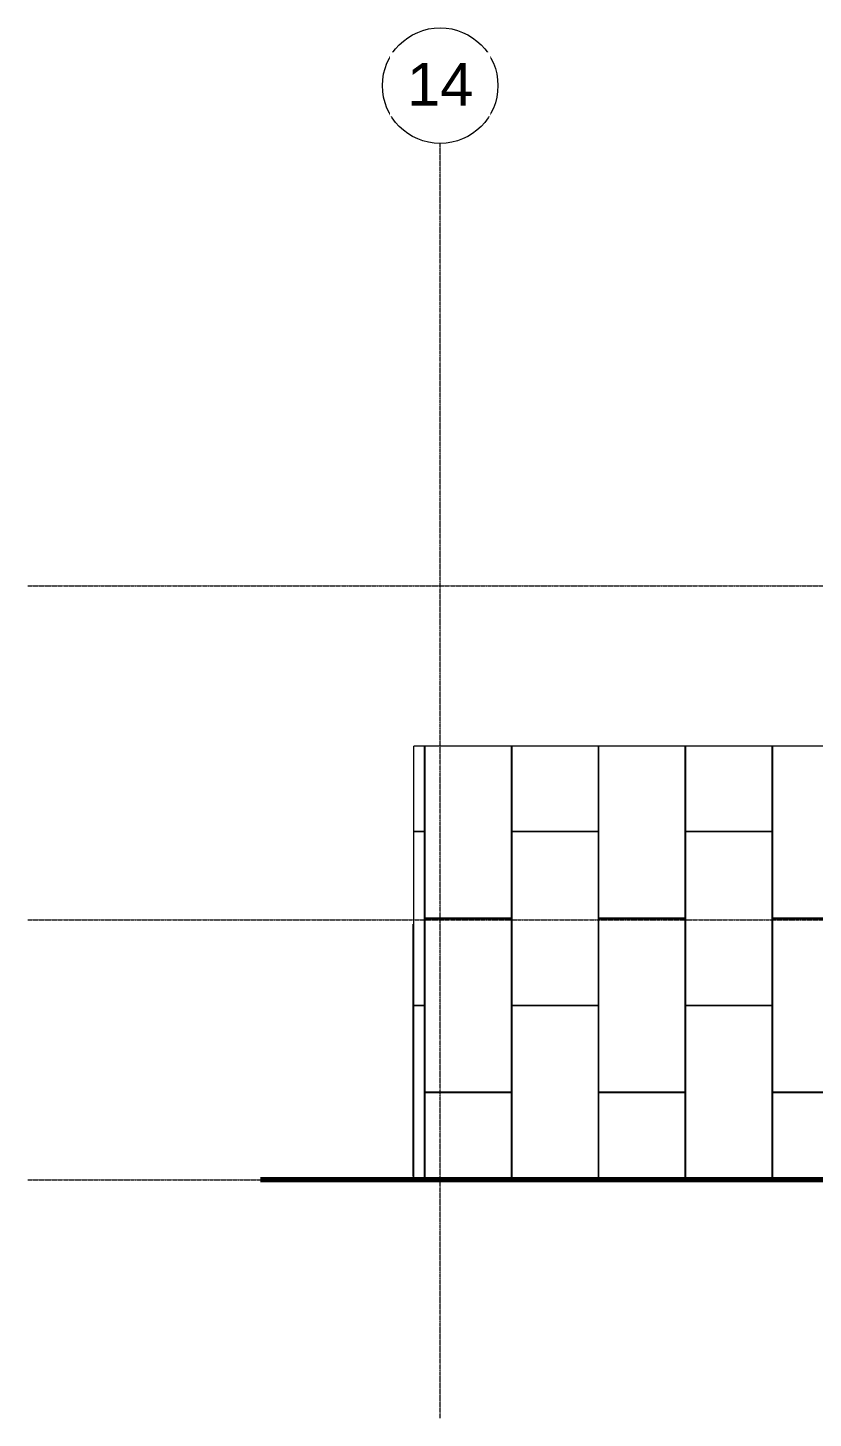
# Model space of a CAD drawing. Header units: inches. Extents: x -26493 to -10162, y -132 to 713.
# Drawn here: x -26493 to -26058, y -132 to 638 of the extents above; entities that cross this region are included whole.
import ezdxf

# ---------------------------------------------------------------- set-up
doc = ezdxf.new("R2010")
doc.units = ezdxf.units.IN
doc.header["$MEASUREMENT"] = 0
doc.linetypes.add('Grid Line 1_2_', pattern=[0.875, 0.5, -0.125, 0.125, -0.125])
for name, color, linetype, lineweight in [('A-FLOR-LEVL', 51, 'Continuous', 9), ('A-GLAZ-CWMG', 51, 'Continuous', 9), ('A-WALL-PATT', 111, 'Continuous', 13), ('C-TOPO', 7, 'Continuous', 9), ('L-SITE-WALL', 31, 'Continuous', 13), ('S-GRID', 1, 'Continuous', 9), ('S-GRID-IDEN', 1, 'Continuous', 9)]:
    doc.layers.add(name, color=color, linetype=linetype, lineweight=lineweight)
doc.styles.add('Arial_1', font='arial.ttf', dxfattribs={"height": 23.60479})
pattern_1 = [(90, (-26176.83, 0.33), (96.333, -6e-15), [96, -0.333]), (90, (-26224.66, 0.33), (96.333, -6e-15), [96, -0.333]), (0, (-26272.83, 48.33), (0, -96.333), [47.833, -48.5]), (0, (-26272.83, 48.67), (0, -96.333), [47.833, -48.5]), (0, (-26224.83, 0), (0, -96.333), [48, -48.333]), (0, (-26224.66, 0.33), (0, -96.333), [47.833, -48.5]), (90, (-26176.495, 48.67), (96.333, -6e-15), [47.667, -48.666]), (90, (-26224.995, 48.67), (96.333, -6e-15), [47.667, -48.666]), (90, (-26176.495, 0), (96.333, -6e-15), [48.333, -48]), (90, (-26224.995, 0), (96.333, -6e-15), [48.333, -48])]

# ---------------------------------------------------------------- blocks, each defined once
blk = doc.blocks.new('Rectangular Mullion - Rectangular Mullion 1-677392-Section 13')
at = {"layer": 'A-GLAZ-CWMG'}
blk.add_hatch(color=256, dxfattribs=at).paths.add_polyline_path([(-26278.89, 2), (-26278.89, 96), (-26279.39, 96), (-26279.39, 2)], flags=0)
for p, q in [((-26279.39, 2), (-26279.39, 96)), ((-26278.89, 2), (-26279.39, 2))]:
    blk.add_line(p, q, dxfattribs=at)
blk = doc.blocks.new('Rectangular Mullion - Rectangular Mullion 1-677419-Section 13')
at = {"layer": 'A-GLAZ-CWMG'}
blk.add_hatch(color=256, dxfattribs=at).paths.add_polyline_path([(-26278.89, 0), (-26278.89, 2), (-26279.39, 2), (-26279.39, 0)], flags=0)
for p, q in [((-26278.89, 2), (-26279.39, 2)), ((-26279.39, 2), (-26279.39, 0))]:
    blk.add_line(p, q, dxfattribs=at)
blk = doc.blocks.new('Rectangular Mullion - Rectangular Mullion 1-677395-Section 13')
at = {"layer": 'A-GLAZ-CWMG'}
blk.add_hatch(color=256, dxfattribs=at).paths.add_polyline_path([(-26278.89, 96), (-26278.89, 141.5), (-26279.39, 141.5), (-26279.39, 96)], flags=0)
for p, q in [((-26279.39, 141.5), (-26278.89, 141.5)), ((-26279.39, 96), (-26279.39, 141.5))]:
    blk.add_line(p, q, dxfattribs=at)
blk = doc.blocks.new('Grid - Grid Head - Circle-14747-Section 13')
at = {"layer": 'S-GRID-IDEN'}
blk.add_circle((-22796.39, 605.76), 32, dxfattribs=at)

msp = doc.modelspace()

# ---------------------------------------------------------------- hatches: boundary and pattern name
at = {"layer": 'A-WALL-PATT', "lineweight": 9}
h = msp.add_hatch(dxfattribs=at)
h.set_pattern_fill('FP_5', color=256, style=0, pattern_type=2)
h.set_pattern_definition(pattern_1)
h.paths.add_polyline_path([(-26266.77, 0), (-26266.77, 240), (-26278.89, 240), (-26278.89, 0)], flags=0)
h = msp.add_hatch(dxfattribs=at)
h.set_pattern_fill('FP_5', color=256, style=0, pattern_type=2)
h.set_pattern_definition(pattern_1)
h.paths.add_polyline_path([(-26266.77, 0), (-25995.89, 0), (-25995.89, 240), (-26266.77, 240)], flags=0)

# ---------------------------------------------------------------- linework, layer by layer
at = {"layer": 'A-FLOR-LEVL', "linetype": 'Grid Line 1_2_'}
for p, q in [((-26492.82, 328.83), (-21811.46, 328.83)), ((-26492.82, 144), (-21811.46, 144)), ((-26492.82, 0), (-21811.46, 0))]:
    msp.add_line(p, q, dxfattribs=at)
at = {"layer": 'C-TOPO', "lineweight": 70}
for p, q in [((-26069.2, 0), (-26363.83, 0)), ((-26045.6, 0), (-26069.2, 0))]:
    msp.add_line(p, q, dxfattribs=at)
at = {"layer": 'C-TOPO'}
for p, q in [((-26363.83, 0), (-26069.2, 0)), ((-26069.2, 0), (-26045.6, 0))]:
    msp.add_line(p, q, dxfattribs=at)
at = {"layer": 'L-SITE-WALL'}
for p in [(-25995.89, 240), (-26278.89, 0)]:
    msp.add_line(p, (-26278.89, 240), dxfattribs=at)
at = {"layer": 'S-GRID', "linetype": 'Grid Line 1_2_'}
msp.add_line((-26264.39, -132), (-26264.39, 573.76), dxfattribs=at)

# ---------------------------------------------------------------- block references
at = {"layer": 'A-GLAZ-CWMG'}
for name in ['Rectangular Mullion - Rectangular Mullion 1-677395-Section 13', 'Rectangular Mullion - Rectangular Mullion 1-677392-Section 13', 'Rectangular Mullion - Rectangular Mullion 1-677419-Section 13']:
    msp.add_blockref(name, (0, 0), dxfattribs=at)
at = {"layer": 'S-GRID-IDEN'}
msp.add_blockref('Grid - Grid Head - Circle-14747-Section 13', (-3468, 0), dxfattribs=at)

# ---------------------------------------------------------------- next in the draw order: texts
at = {"layer": 'S-GRID-IDEN', "insert": (-26264.4, 618.35), "char_height": 23.605, "width": 43.776, "attachment_point": 2, "line_spacing_factor": 0.938532, "style": 'Arial_1', "bg_fill": 3, "box_fill_scale": 1.25, "bg_fill_color": 0, "bg_fill_transparency": 0}
msp.add_mtext('14', dxfattribs=at)

doc.saveas('drawing.dxf')
